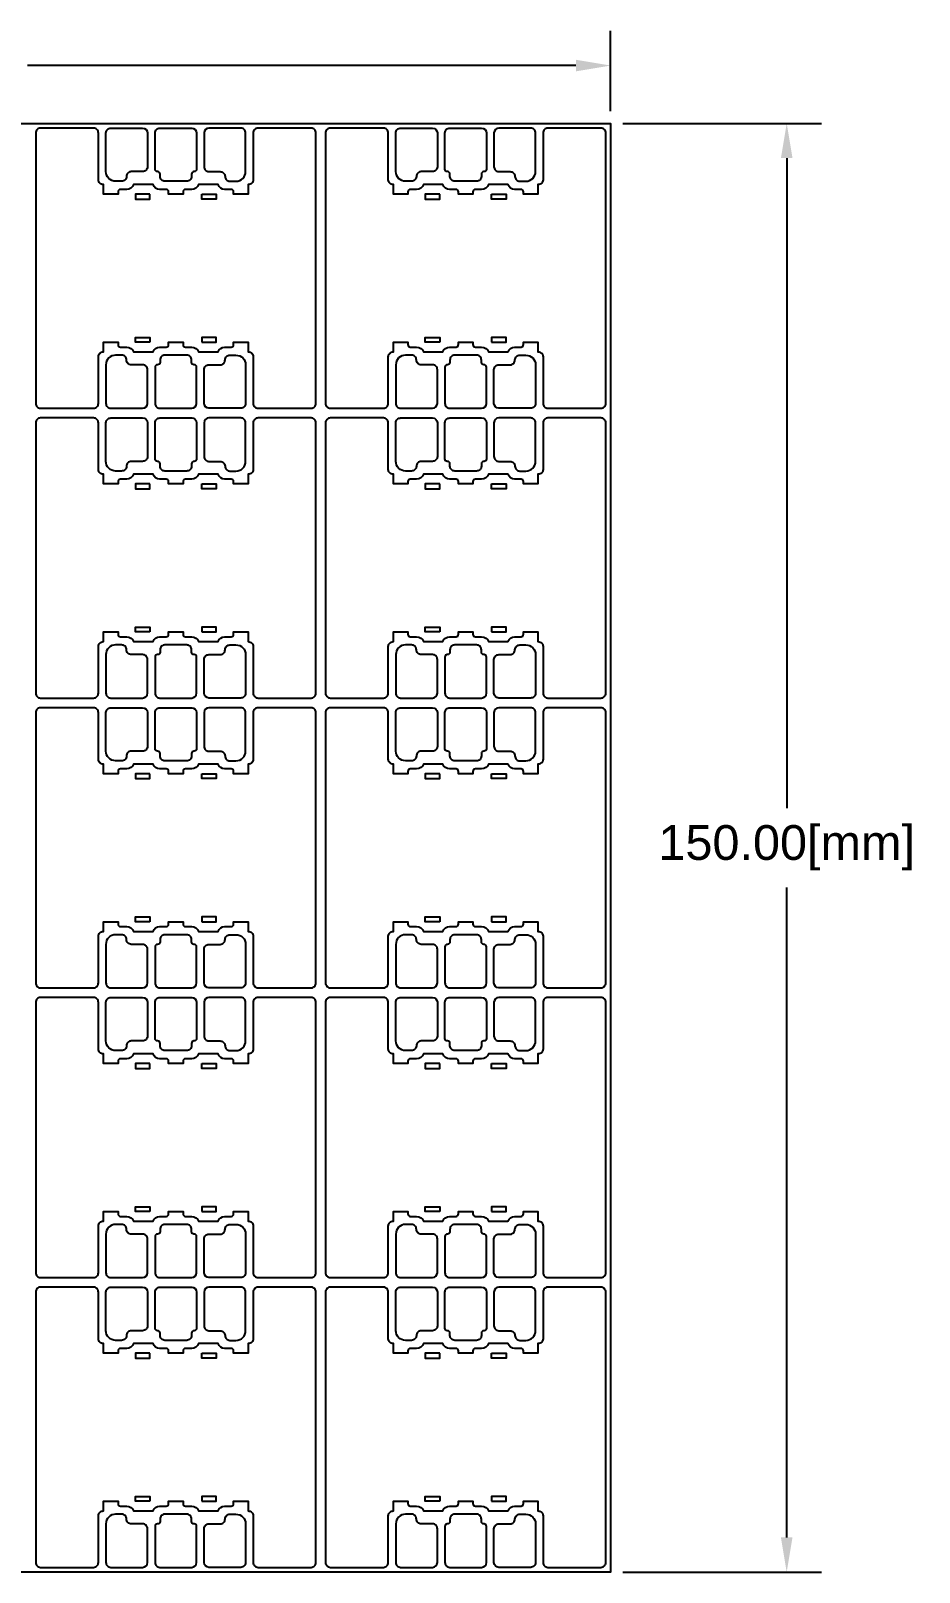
# Model space of a CAD drawing. Header units: inches. Extents: x 0 to 182, y 0 to 160.
# Drawn here: x 90 to 181.9, y 0 to 159.6 of the extents above; entities that cross this region are included whole.
import ezdxf

# ---------------------------------------------------------------- set-up
doc = ezdxf.new("R2010")
doc.units = ezdxf.units.IN
doc.header["$MEASUREMENT"] = 0
for name, color, linetype in [('dims', 3, 'Continuous'), ('glassOutline', 7, 'Continuous'), ('TC-etch-lines-chemical', 1, 'Continuous')]:
    doc.layers.add(name, color=color, linetype=linetype)
doc.styles.get("Standard").update_dxf_attribs({"font": 'arial.ttf'})
doc.dimstyles.get("Standard").update_dxf_attribs({"dimtxt": 0.18, "dimasz": 0.18, "dimexe": 0.18, "dimexo": 0.0625, "dimgap": 0.09, "dimtad": 0, "dimtih": 1, "dimtoh": 1, "dimdec": 4, "dimzin": 0, "dimdsep": 46, "dimtxsty": 'Standard', "dimcen": -0.09, "dimadec": 0, "dimazin": 0, "dimtfac": 1, "dimtdec": 4, "dimtofl": 0, "dimtmove": 0, "dimatfit": 3, "dimfxl": 1, "dimtolj": 1, "dimtzin": 0, "dimarcsym": 0})

# ---------------------------------------------------------------- blocks, each defined once
blk = doc.blocks.new('*D1')
at = {"layer": 'Defpoints', "color": 0}
for p in [(150, 155.98), (0, 150), (150, 150)]:
    blk.add_point(p, dxfattribs=at)
at = {"layer": 'dims', "color": 0, "lineweight": -2}
for p, q in [((0, 151.25), (0, 159.58)), ((150, 151.25), (150, 159.58)), ((3.6, 155.98), (60.36, 155.98)), ((146.4, 155.98), (89.64, 155.98))]:
    blk.add_line(p, q, dxfattribs=at)
at = {"layer": 'dims', "color": 0}
for points in [[(3.6, 156.58), (3.6, 155.38), (0, 155.98)], [(146.4, 155.38), (146.4, 156.58), (150, 155.98)]]:
    blk.add_solid(points, dxfattribs=at)
at = {"layer": 'dims', "color": 0, "insert": (75, 155.98), "char_height": 3.6, "attachment_point": 5}
blk.add_mtext('\\A1;150.00[mm]', dxfattribs=at)
blk = doc.blocks.new('*D2')
at = {"layer": 'Defpoints', "color": 0}
for p in [(150, 150), (150, 0), (168.22, 0)]:
    blk.add_point(p, dxfattribs=at)
at = {"layer": 'dims', "color": 0, "lineweight": -2}
for p, q in [((151.25, 150), (171.82, 150)), ((168.22, 146.4), (168.22, 79.11)), ((168.22, 3.6), (168.22, 70.89)), ((151.25, 0), (171.82, 0))]:
    blk.add_line(p, q, dxfattribs=at)
at = {"layer": 'dims', "color": 0}
for points in [[(168.82, 146.4), (167.62, 146.4), (168.22, 150)], [(167.62, 3.6), (168.82, 3.6), (168.22, 0)]]:
    blk.add_solid(points, dxfattribs=at)
at = {"layer": 'dims', "color": 0, "insert": (168.22, 75), "char_height": 3.6, "attachment_point": 5}
blk.add_mtext('\\A1;150.00[mm]', dxfattribs=at)

msp = doc.modelspace()

# ---------------------------------------------------------------- linework, layer by layer
at = {"layer": 'glassOutline'}
msp.add_lwpolyline([(0, 0), (0, 150), (150, 150), (150, 0)], close=True, dxfattribs=at)
at = {"layer": 'TC-etch-lines-chemical'}
for points in [[(90.5, 121, 0.4142136), (91, 120.5), (96.49, 120.5, 0.4142136), (96.99, 121), (96.99, 125.839, -0.4142136), (97.49, 126.339), (97.52, 126.339), (97.52, 127.339), (99.02, 127.339), (99.02, 127.089, 0.414214), (99.27, 126.839), (99.92, 126.839, -0.3178372), (100.627, 126.339), (102.643, 126.339, -0.3178372), (103.35, 126.839), (104, 126.839, 0.414214), (104.25, 127.089), (104.25, 127.339), (105.75, 127.339), (105.75, 127.089, 0.414214), (106, 126.839), (106.65, 126.839, -0.3178376), (107.357, 126.339), (109.373, 126.339, -0.3178372), (110.08, 126.839), (110.73, 126.839, 0.414214), (110.98, 127.089), (110.98, 127.339), (112.48, 127.339), (112.48, 126.339), (112.51, 126.339, -0.4142136), (113.01, 125.839), (113.01, 121, 0.4142136), (113.51, 120.5), (119, 120.5, 0.4142136), (119.5, 121), (119.5, 149, 0.4142136), (119, 149.5), (113.51, 149.5, 0.4142136), (113.01, 149), (113.01, 144.161, -0.4142136), (112.51, 143.661), (112.48, 143.661), (112.48, 142.661), (110.98, 142.661), (110.98, 142.911, 0.414214), (110.73, 143.161), (110.08, 143.161, -0.3178372), (109.373, 143.661), (107.357, 143.661, -0.3178376), (106.65, 143.161), (106, 143.161, 0.414214), (105.75, 142.911), (105.75, 142.661), (104.25, 142.661), (104.25, 142.911, 0.414214), (104, 143.161), (103.35, 143.161, -0.3178372), (102.643, 143.661), (100.627, 143.661, -0.3178372), (99.92, 143.161), (99.27, 143.161, 0.414214), (99.02, 142.911), (99.02, 142.661), (97.52, 142.661), (97.52, 143.661), (97.49, 143.661, -0.4142136), (96.99, 144.161), (96.99, 149, 0.4142136), (96.49, 149.5), (91, 149.5, 0.4142136), (90.5, 149)], [(97.77, 149, -0.4142136), (98.27, 149.5), (101.57, 149.5, -0.4142133), (102.07, 149), (102.07, 145.5, -0.4142138), (101.57, 145), (100.399, 145, 0.4142136), (99.899, 144.5, -0.4142136), (99.399, 144), (98.77, 144, -0.4142136), (97.77, 145)], [(103.121, 145), (103.1, 145, -0.4142136), (102.85, 145.25), (102.85, 149, -0.4142136), (103.35, 149.5), (106.65, 149.5, -0.4142133), (107.15, 149), (107.15, 145.25, -0.4142138), (106.9, 145), (106.879, 145, 0.4142136), (106.629, 144.75), (106.629, 144.5, -0.4142136), (106.129, 144), (103.871, 144, -0.4142136), (103.371, 144.5), (103.371, 144.75, 0.4142136)], [(112.23, 149, 0.4142136), (111.73, 149.5), (108.43, 149.5, 0.4142133), (107.93, 149), (107.93, 145.5, 0.4142138), (108.43, 145), (109.601, 145, -0.4142136), (110.101, 144.5, 0.4142136), (110.601, 144), (111.23, 144, 0.4142136), (112.23, 145)], [(120.5, 121, 0.4142136), (121, 120.5), (126.49, 120.5, 0.4142136), (126.99, 121), (126.99, 125.839, -0.4142136), (127.49, 126.339), (127.52, 126.339), (127.52, 127.339), (129.02, 127.339), (129.02, 127.089, 0.414214), (129.27, 126.839), (129.92, 126.839, -0.3178372), (130.627, 126.339), (132.643, 126.339, -0.3178372), (133.35, 126.839), (134, 126.839, 0.414214), (134.25, 127.089), (134.25, 127.339), (135.75, 127.339), (135.75, 127.089, 0.414214), (136, 126.839), (136.65, 126.839, -0.3178376), (137.357, 126.339), (139.373, 126.339, -0.3178372), (140.08, 126.839), (140.73, 126.839, 0.414214), (140.98, 127.089), (140.98, 127.339), (142.48, 127.339), (142.48, 126.339), (142.51, 126.339, -0.4142136), (143.01, 125.839), (143.01, 121, 0.4142136), (143.51, 120.5), (149, 120.5, 0.4142136), (149.5, 121), (149.5, 149, 0.4142136), (149, 149.5), (143.51, 149.5, 0.4142136), (143.01, 149), (143.01, 144.161, -0.4142136), (142.51, 143.661), (142.48, 143.661), (142.48, 142.661), (140.98, 142.661), (140.98, 142.911, 0.414214), (140.73, 143.161), (140.08, 143.161, -0.3178372), (139.373, 143.661), (137.357, 143.661, -0.3178376), (136.65, 143.161), (136, 143.161, 0.414214), (135.75, 142.911), (135.75, 142.661), (134.25, 142.661), (134.25, 142.911, 0.414214), (134, 143.161), (133.35, 143.161, -0.3178372), (132.643, 143.661), (130.627, 143.661, -0.3178372), (129.92, 143.161), (129.27, 143.161, 0.414214), (129.02, 142.911), (129.02, 142.661), (127.52, 142.661), (127.52, 143.661), (127.49, 143.661, -0.4142136), (126.99, 144.161), (126.99, 149, 0.4142136), (126.49, 149.5), (121, 149.5, 0.4142136), (120.5, 149)], [(127.77, 149, -0.4142136), (128.27, 149.5), (131.57, 149.5, -0.4142133), (132.07, 149), (132.07, 145.5, -0.4142138), (131.57, 145), (130.399, 145, 0.4142136), (129.899, 144.5, -0.4142136), (129.399, 144), (128.77, 144, -0.4142136), (127.77, 145)], [(133.121, 145), (133.1, 145, -0.4142136), (132.85, 145.25), (132.85, 149, -0.4142136), (133.35, 149.5), (136.65, 149.5, -0.4142133), (137.15, 149), (137.15, 145.25, -0.4142138), (136.9, 145), (136.879, 145, 0.4142136), (136.629, 144.75), (136.629, 144.5, -0.4142136), (136.129, 144), (133.871, 144, -0.4142136), (133.371, 144.5), (133.371, 144.75, 0.4142136)], [(142.23, 149, 0.4142136), (141.73, 149.5), (138.43, 149.5, 0.4142133), (137.93, 149), (137.93, 145.5, 0.4142138), (138.43, 145), (139.601, 145, -0.4142136), (140.101, 144.5, 0.4142136), (140.601, 144), (141.23, 144, 0.4142136), (142.23, 145)], [(97.77, 121, 0.4142136), (98.27, 120.5), (101.57, 120.5, 0.4142133), (102.07, 121), (102.07, 124.5, 0.4142138), (101.57, 125), (100.399, 125, -0.4142136), (99.899, 125.5, 0.4142136), (99.399, 126), (98.77, 126, 0.4142136), (97.77, 125)], [(103.121, 125), (103.1, 125, 0.4142136), (102.85, 124.75), (102.85, 121, 0.4142136), (103.35, 120.5), (106.65, 120.5, 0.4142133), (107.15, 121), (107.15, 124.75, 0.4142138), (106.9, 125), (106.879, 125, -0.4142136), (106.629, 125.25), (106.629, 125.5, 0.4142136), (106.129, 126), (103.871, 126, 0.4142136), (103.371, 125.5), (103.371, 125.25, -0.4142136)], [(112.23, 121, -0.4142136), (111.73, 120.5), (108.43, 120.5, -0.4142133), (107.93, 121), (107.93, 124.5, -0.4142138), (108.43, 125), (109.601, 125, 0.4142136), (110.101, 125.5, -0.4142136), (110.601, 126), (111.23, 126, -0.4142136), (112.23, 125)], [(127.77, 121, 0.4142136), (128.27, 120.5), (131.57, 120.5, 0.4142133), (132.07, 121), (132.07, 124.5, 0.4142138), (131.57, 125), (130.399, 125, -0.4142136), (129.899, 125.5, 0.4142136), (129.399, 126), (128.77, 126, 0.4142136), (127.77, 125)], [(133.121, 125), (133.1, 125, 0.4142136), (132.85, 124.75), (132.85, 121, 0.4142136), (133.35, 120.5), (136.65, 120.5, 0.4142133), (137.15, 121), (137.15, 124.75, 0.4142138), (136.9, 125), (136.879, 125, -0.4142136), (136.629, 125.25), (136.629, 125.5, 0.4142136), (136.129, 126), (133.871, 126, 0.4142136), (133.371, 125.5), (133.371, 125.25, -0.4142136)], [(142.23, 121, -0.4142136), (141.73, 120.5), (138.43, 120.5, -0.4142133), (137.93, 121), (137.93, 124.5, -0.4142138), (138.43, 125), (139.601, 125, 0.4142136), (140.101, 125.5, -0.4142136), (140.601, 126), (141.23, 126, -0.4142136), (142.23, 125)], [(90.5, 91, 0.4142136), (91, 90.5), (96.49, 90.5, 0.4142136), (96.99, 91), (96.99, 95.839, -0.4142136), (97.49, 96.339), (97.52, 96.339), (97.52, 97.339), (99.02, 97.339), (99.02, 97.089, 0.414214), (99.27, 96.839), (99.92, 96.839, -0.3178372), (100.627, 96.339), (102.643, 96.339, -0.3178372), (103.35, 96.839), (104, 96.839, 0.414214), (104.25, 97.089), (104.25, 97.339), (105.75, 97.339), (105.75, 97.089, 0.414214), (106, 96.839), (106.65, 96.839, -0.3178376), (107.357, 96.339), (109.373, 96.339, -0.3178372), (110.08, 96.839), (110.73, 96.839, 0.414214), (110.98, 97.089), (110.98, 97.339), (112.48, 97.339), (112.48, 96.339), (112.51, 96.339, -0.4142136), (113.01, 95.839), (113.01, 91, 0.4142136), (113.51, 90.5), (119, 90.5, 0.4142136), (119.5, 91), (119.5, 119, 0.4142136), (119, 119.5), (113.51, 119.5, 0.4142136), (113.01, 119), (113.01, 114.161, -0.4142136), (112.51, 113.661), (112.48, 113.661), (112.48, 112.661), (110.98, 112.661), (110.98, 112.911, 0.414214), (110.73, 113.161), (110.08, 113.161, -0.3178372), (109.373, 113.661), (107.357, 113.661, -0.3178376), (106.65, 113.161), (106, 113.161, 0.414214), (105.75, 112.911), (105.75, 112.661), (104.25, 112.661), (104.25, 112.911, 0.414214), (104, 113.161), (103.35, 113.161, -0.3178372), (102.643, 113.661), (100.627, 113.661, -0.3178372), (99.92, 113.161), (99.27, 113.161, 0.414214), (99.02, 112.911), (99.02, 112.661), (97.52, 112.661), (97.52, 113.661), (97.49, 113.661, -0.4142136), (96.99, 114.161), (96.99, 119, 0.4142136), (96.49, 119.5), (91, 119.5, 0.4142136), (90.5, 119)], [(97.77, 119, -0.4142136), (98.27, 119.5), (101.57, 119.5, -0.4142133), (102.07, 119), (102.07, 115.5, -0.4142138), (101.57, 115), (100.399, 115, 0.4142136), (99.899, 114.5, -0.4142136), (99.399, 114), (98.77, 114, -0.4142136), (97.77, 115)], [(103.121, 115), (103.1, 115, -0.4142136), (102.85, 115.25), (102.85, 119, -0.4142136), (103.35, 119.5), (106.65, 119.5, -0.4142133), (107.15, 119), (107.15, 115.25, -0.4142138), (106.9, 115), (106.879, 115, 0.4142136), (106.629, 114.75), (106.629, 114.5, -0.4142136), (106.129, 114), (103.871, 114, -0.4142136), (103.371, 114.5), (103.371, 114.75, 0.4142136)], [(112.23, 119, 0.4142136), (111.73, 119.5), (108.43, 119.5, 0.4142133), (107.93, 119), (107.93, 115.5, 0.4142138), (108.43, 115), (109.601, 115, -0.4142136), (110.101, 114.5, 0.4142136), (110.601, 114), (111.23, 114, 0.4142136), (112.23, 115)], [(120.5, 91, 0.4142136), (121, 90.5), (126.49, 90.5, 0.4142136), (126.99, 91), (126.99, 95.839, -0.4142136), (127.49, 96.339), (127.52, 96.339), (127.52, 97.339), (129.02, 97.339), (129.02, 97.089, 0.414214), (129.27, 96.839), (129.92, 96.839, -0.3178372), (130.627, 96.339), (132.643, 96.339, -0.3178372), (133.35, 96.839), (134, 96.839, 0.414214), (134.25, 97.089), (134.25, 97.339), (135.75, 97.339), (135.75, 97.089, 0.414214), (136, 96.839), (136.65, 96.839, -0.3178376), (137.357, 96.339), (139.373, 96.339, -0.3178372), (140.08, 96.839), (140.73, 96.839, 0.414214), (140.98, 97.089), (140.98, 97.339), (142.48, 97.339), (142.48, 96.339), (142.51, 96.339, -0.4142136), (143.01, 95.839), (143.01, 91, 0.4142136), (143.51, 90.5), (149, 90.5, 0.4142136), (149.5, 91), (149.5, 119, 0.4142136), (149, 119.5), (143.51, 119.5, 0.4142136), (143.01, 119), (143.01, 114.161, -0.4142136), (142.51, 113.661), (142.48, 113.661), (142.48, 112.661), (140.98, 112.661), (140.98, 112.911, 0.414214), (140.73, 113.161), (140.08, 113.161, -0.3178372), (139.373, 113.661), (137.357, 113.661, -0.3178376), (136.65, 113.161), (136, 113.161, 0.414214), (135.75, 112.911), (135.75, 112.661), (134.25, 112.661), (134.25, 112.911, 0.414214), (134, 113.161), (133.35, 113.161, -0.3178372), (132.643, 113.661), (130.627, 113.661, -0.3178372), (129.92, 113.161), (129.27, 113.161, 0.414214), (129.02, 112.911), (129.02, 112.661), (127.52, 112.661), (127.52, 113.661), (127.49, 113.661, -0.4142136), (126.99, 114.161), (126.99, 119, 0.4142136), (126.49, 119.5), (121, 119.5, 0.4142136), (120.5, 119)], [(127.77, 119, -0.4142136), (128.27, 119.5), (131.57, 119.5, -0.4142133), (132.07, 119), (132.07, 115.5, -0.4142138), (131.57, 115), (130.399, 115, 0.4142136), (129.899, 114.5, -0.4142136), (129.399, 114), (128.77, 114, -0.4142136), (127.77, 115)], [(133.121, 115), (133.1, 115, -0.4142136), (132.85, 115.25), (132.85, 119, -0.4142136), (133.35, 119.5), (136.65, 119.5, -0.4142133), (137.15, 119), (137.15, 115.25, -0.4142138), (136.9, 115), (136.879, 115, 0.4142136), (136.629, 114.75), (136.629, 114.5, -0.4142136), (136.129, 114), (133.871, 114, -0.4142136), (133.371, 114.5), (133.371, 114.75, 0.4142136)], [(142.23, 119, 0.4142136), (141.73, 119.5), (138.43, 119.5, 0.4142133), (137.93, 119), (137.93, 115.5, 0.4142138), (138.43, 115), (139.601, 115, -0.4142136), (140.101, 114.5, 0.4142136), (140.601, 114), (141.23, 114, 0.4142136), (142.23, 115)], [(97.77, 91, 0.4142136), (98.27, 90.5), (101.57, 90.5, 0.4142133), (102.07, 91), (102.07, 94.5, 0.4142138), (101.57, 95), (100.399, 95, -0.4142136), (99.899, 95.5, 0.4142136), (99.399, 96), (98.77, 96, 0.4142136), (97.77, 95)], [(103.121, 95), (103.1, 95, 0.4142136), (102.85, 94.75), (102.85, 91, 0.4142136), (103.35, 90.5), (106.65, 90.5, 0.4142133), (107.15, 91), (107.15, 94.75, 0.4142138), (106.9, 95), (106.879, 95, -0.4142136), (106.629, 95.25), (106.629, 95.5, 0.4142136), (106.129, 96), (103.871, 96, 0.4142136), (103.371, 95.5), (103.371, 95.25, -0.4142136)], [(112.23, 91, -0.4142136), (111.73, 90.5), (108.43, 90.5, -0.4142133), (107.93, 91), (107.93, 94.5, -0.4142138), (108.43, 95), (109.601, 95, 0.4142136), (110.101, 95.5, -0.4142136), (110.601, 96), (111.23, 96, -0.4142136), (112.23, 95)], [(127.77, 91, 0.4142136), (128.27, 90.5), (131.57, 90.5, 0.4142133), (132.07, 91), (132.07, 94.5, 0.4142138), (131.57, 95), (130.399, 95, -0.4142136), (129.899, 95.5, 0.4142136), (129.399, 96), (128.77, 96, 0.4142136), (127.77, 95)], [(133.121, 95), (133.1, 95, 0.4142136), (132.85, 94.75), (132.85, 91, 0.4142136), (133.35, 90.5), (136.65, 90.5, 0.4142133), (137.15, 91), (137.15, 94.75, 0.4142138), (136.9, 95), (136.879, 95, -0.4142136), (136.629, 95.25), (136.629, 95.5, 0.4142136), (136.129, 96), (133.871, 96, 0.4142136), (133.371, 95.5), (133.371, 95.25, -0.4142136)], [(142.23, 91, -0.4142136), (141.73, 90.5), (138.43, 90.5, -0.4142133), (137.93, 91), (137.93, 94.5, -0.4142138), (138.43, 95), (139.601, 95, 0.4142136), (140.101, 95.5, -0.4142136), (140.601, 96), (141.23, 96, -0.4142136), (142.23, 95)], [(90.5, 61, 0.4142136), (91, 60.5), (96.49, 60.5, 0.4142136), (96.99, 61), (96.99, 65.839, -0.4142136), (97.49, 66.339), (97.52, 66.339), (97.52, 67.339), (99.02, 67.339), (99.02, 67.089, 0.414214), (99.27, 66.839), (99.92, 66.839, -0.3178372), (100.627, 66.339), (102.643, 66.339, -0.3178372), (103.35, 66.839), (104, 66.839, 0.414214), (104.25, 67.089), (104.25, 67.339), (105.75, 67.339), (105.75, 67.089, 0.414214), (106, 66.839), (106.65, 66.839, -0.3178376), (107.357, 66.339), (109.373, 66.339, -0.3178372), (110.08, 66.839), (110.73, 66.839, 0.414214), (110.98, 67.089), (110.98, 67.339), (112.48, 67.339), (112.48, 66.339), (112.51, 66.339, -0.4142136), (113.01, 65.839), (113.01, 61, 0.4142136), (113.51, 60.5), (119, 60.5, 0.4142136), (119.5, 61), (119.5, 89, 0.4142136), (119, 89.5), (113.51, 89.5, 0.4142136), (113.01, 89), (113.01, 84.161, -0.4142136), (112.51, 83.661), (112.48, 83.661), (112.48, 82.661), (110.98, 82.661), (110.98, 82.911, 0.414214), (110.73, 83.161), (110.08, 83.161, -0.3178372), (109.373, 83.661), (107.357, 83.661, -0.3178376), (106.65, 83.161), (106, 83.161, 0.414214), (105.75, 82.911), (105.75, 82.661), (104.25, 82.661), (104.25, 82.911, 0.414214), (104, 83.161), (103.35, 83.161, -0.3178372), (102.643, 83.661), (100.627, 83.661, -0.3178372), (99.92, 83.161), (99.27, 83.161, 0.414214), (99.02, 82.911), (99.02, 82.661), (97.52, 82.661), (97.52, 83.661), (97.49, 83.661, -0.4142136), (96.99, 84.161), (96.99, 89, 0.4142136), (96.49, 89.5), (91, 89.5, 0.4142136), (90.5, 89)], [(97.77, 89, -0.4142136), (98.27, 89.5), (101.57, 89.5, -0.4142133), (102.07, 89), (102.07, 85.5, -0.4142138), (101.57, 85), (100.399, 85, 0.4142136), (99.899, 84.5, -0.4142136), (99.399, 84), (98.77, 84, -0.4142136), (97.77, 85)], [(103.121, 85), (103.1, 85, -0.4142136), (102.85, 85.25), (102.85, 89, -0.4142136), (103.35, 89.5), (106.65, 89.5, -0.4142133), (107.15, 89), (107.15, 85.25, -0.4142138), (106.9, 85), (106.879, 85, 0.4142136), (106.629, 84.75), (106.629, 84.5, -0.4142136), (106.129, 84), (103.871, 84, -0.4142136), (103.371, 84.5), (103.371, 84.75, 0.4142136)], [(112.23, 89, 0.4142136), (111.73, 89.5), (108.43, 89.5, 0.4142133), (107.93, 89), (107.93, 85.5, 0.4142138), (108.43, 85), (109.601, 85, -0.4142136), (110.101, 84.5, 0.4142136), (110.601, 84), (111.23, 84, 0.4142136), (112.23, 85)], [(120.5, 61, 0.4142136), (121, 60.5), (126.49, 60.5, 0.4142136), (126.99, 61), (126.99, 65.839, -0.4142136), (127.49, 66.339), (127.52, 66.339), (127.52, 67.339), (129.02, 67.339), (129.02, 67.089, 0.414214), (129.27, 66.839), (129.92, 66.839, -0.3178372), (130.627, 66.339), (132.643, 66.339, -0.3178372), (133.35, 66.839), (134, 66.839, 0.414214), (134.25, 67.089), (134.25, 67.339), (135.75, 67.339), (135.75, 67.089, 0.414214), (136, 66.839), (136.65, 66.839, -0.3178376), (137.357, 66.339), (139.373, 66.339, -0.3178372), (140.08, 66.839), (140.73, 66.839, 0.414214), (140.98, 67.089), (140.98, 67.339), (142.48, 67.339), (142.48, 66.339), (142.51, 66.339, -0.4142136), (143.01, 65.839), (143.01, 61, 0.4142136), (143.51, 60.5), (149, 60.5, 0.4142136), (149.5, 61), (149.5, 89, 0.4142136), (149, 89.5), (143.51, 89.5, 0.4142136), (143.01, 89), (143.01, 84.161, -0.4142136), (142.51, 83.661), (142.48, 83.661), (142.48, 82.661), (140.98, 82.661), (140.98, 82.911, 0.414214), (140.73, 83.161), (140.08, 83.161, -0.3178372), (139.373, 83.661), (137.357, 83.661, -0.3178376), (136.65, 83.161), (136, 83.161, 0.414214), (135.75, 82.911), (135.75, 82.661), (134.25, 82.661), (134.25, 82.911, 0.414214), (134, 83.161), (133.35, 83.161, -0.3178372), (132.643, 83.661), (130.627, 83.661, -0.3178372), (129.92, 83.161), (129.27, 83.161, 0.414214), (129.02, 82.911), (129.02, 82.661), (127.52, 82.661), (127.52, 83.661), (127.49, 83.661, -0.4142136), (126.99, 84.161), (126.99, 89, 0.4142136), (126.49, 89.5), (121, 89.5, 0.4142136), (120.5, 89)], [(127.77, 89, -0.4142136), (128.27, 89.5), (131.57, 89.5, -0.4142133), (132.07, 89), (132.07, 85.5, -0.4142138), (131.57, 85), (130.399, 85, 0.4142136), (129.899, 84.5, -0.4142136), (129.399, 84), (128.77, 84, -0.4142136), (127.77, 85)], [(133.121, 85), (133.1, 85, -0.4142136), (132.85, 85.25), (132.85, 89, -0.4142136), (133.35, 89.5), (136.65, 89.5, -0.4142133), (137.15, 89), (137.15, 85.25, -0.4142138), (136.9, 85), (136.879, 85, 0.4142136), (136.629, 84.75), (136.629, 84.5, -0.4142136), (136.129, 84), (133.871, 84, -0.4142136), (133.371, 84.5), (133.371, 84.75, 0.4142136)], [(142.23, 89, 0.4142136), (141.73, 89.5), (138.43, 89.5, 0.4142133), (137.93, 89), (137.93, 85.5, 0.4142138), (138.43, 85), (139.601, 85, -0.4142136), (140.101, 84.5, 0.4142136), (140.601, 84), (141.23, 84, 0.4142136), (142.23, 85)], [(97.77, 61, 0.4142136), (98.27, 60.5), (101.57, 60.5, 0.4142133), (102.07, 61), (102.07, 64.5, 0.4142138), (101.57, 65), (100.399, 65, -0.4142136), (99.899, 65.5, 0.4142136), (99.399, 66), (98.77, 66, 0.4142136), (97.77, 65)], [(103.121, 65), (103.1, 65, 0.4142136), (102.85, 64.75), (102.85, 61, 0.4142136), (103.35, 60.5), (106.65, 60.5, 0.4142133), (107.15, 61), (107.15, 64.75, 0.4142138), (106.9, 65), (106.879, 65, -0.4142136), (106.629, 65.25), (106.629, 65.5, 0.4142136), (106.129, 66), (103.871, 66, 0.4142136), (103.371, 65.5), (103.371, 65.25, -0.4142136)], [(112.23, 61, -0.4142136), (111.73, 60.5), (108.43, 60.5, -0.4142133), (107.93, 61), (107.93, 64.5, -0.4142138), (108.43, 65), (109.601, 65, 0.4142136), (110.101, 65.5, -0.4142136), (110.601, 66), (111.23, 66, -0.4142136), (112.23, 65)], [(127.77, 61, 0.4142136), (128.27, 60.5), (131.57, 60.5, 0.4142133), (132.07, 61), (132.07, 64.5, 0.4142138), (131.57, 65), (130.399, 65, -0.4142136), (129.899, 65.5, 0.4142136), (129.399, 66), (128.77, 66, 0.4142136), (127.77, 65)], [(133.121, 65), (133.1, 65, 0.4142136), (132.85, 64.75), (132.85, 61, 0.4142136), (133.35, 60.5), (136.65, 60.5, 0.4142133), (137.15, 61), (137.15, 64.75, 0.4142138), (136.9, 65), (136.879, 65, -0.4142136), (136.629, 65.25), (136.629, 65.5, 0.4142136), (136.129, 66), (133.871, 66, 0.4142136), (133.371, 65.5), (133.371, 65.25, -0.4142136)], [(142.23, 61, -0.4142136), (141.73, 60.5), (138.43, 60.5, -0.4142133), (137.93, 61), (137.93, 64.5, -0.4142138), (138.43, 65), (139.601, 65, 0.4142136), (140.101, 65.5, -0.4142136), (140.601, 66), (141.23, 66, -0.4142136), (142.23, 65)], [(90.5, 31, 0.4142136), (91, 30.5), (96.49, 30.5, 0.4142136), (96.99, 31), (96.99, 35.839, -0.4142136), (97.49, 36.339), (97.52, 36.339), (97.52, 37.339), (99.02, 37.339), (99.02, 37.089, 0.414214), (99.27, 36.839), (99.92, 36.839, -0.3178372), (100.627, 36.339), (102.643, 36.339, -0.3178372), (103.35, 36.839), (104, 36.839, 0.414214), (104.25, 37.089), (104.25, 37.339), (105.75, 37.339), (105.75, 37.089, 0.414214), (106, 36.839), (106.65, 36.839, -0.3178376), (107.357, 36.339), (109.373, 36.339, -0.3178372), (110.08, 36.839), (110.73, 36.839, 0.414214), (110.98, 37.089), (110.98, 37.339), (112.48, 37.339), (112.48, 36.339), (112.51, 36.339, -0.4142136), (113.01, 35.839), (113.01, 31, 0.4142136), (113.51, 30.5), (119, 30.5, 0.4142136), (119.5, 31), (119.5, 59, 0.4142136), (119, 59.5), (113.51, 59.5, 0.4142136), (113.01, 59), (113.01, 54.161, -0.4142136), (112.51, 53.661), (112.48, 53.661), (112.48, 52.661), (110.98, 52.661), (110.98, 52.911, 0.414214), (110.73, 53.161), (110.08, 53.161, -0.3178372), (109.373, 53.661), (107.357, 53.661, -0.3178376), (106.65, 53.161), (106, 53.161, 0.414214), (105.75, 52.911), (105.75, 52.661), (104.25, 52.661), (104.25, 52.911, 0.414214), (104, 53.161), (103.35, 53.161, -0.3178372), (102.643, 53.661), (100.627, 53.661, -0.3178372), (99.92, 53.161), (99.27, 53.161, 0.414214), (99.02, 52.911), (99.02, 52.661), (97.52, 52.661), (97.52, 53.661), (97.49, 53.661, -0.4142136), (96.99, 54.161), (96.99, 59, 0.4142136), (96.49, 59.5), (91, 59.5, 0.4142136), (90.5, 59)], [(97.77, 59, -0.4142136), (98.27, 59.5), (101.57, 59.5, -0.4142133), (102.07, 59), (102.07, 55.5, -0.4142138), (101.57, 55), (100.399, 55, 0.4142136), (99.899, 54.5, -0.4142136), (99.399, 54), (98.77, 54, -0.4142136), (97.77, 55)], [(103.121, 55), (103.1, 55, -0.4142136), (102.85, 55.25), (102.85, 59, -0.4142136), (103.35, 59.5), (106.65, 59.5, -0.4142133), (107.15, 59), (107.15, 55.25, -0.4142138), (106.9, 55), (106.879, 55, 0.4142136), (106.629, 54.75), (106.629, 54.5, -0.4142136), (106.129, 54), (103.871, 54, -0.4142136), (103.371, 54.5), (103.371, 54.75, 0.4142136)], [(112.23, 59, 0.4142136), (111.73, 59.5), (108.43, 59.5, 0.4142133), (107.93, 59), (107.93, 55.5, 0.4142138), (108.43, 55), (109.601, 55, -0.4142136), (110.101, 54.5, 0.4142136), (110.601, 54), (111.23, 54, 0.4142136), (112.23, 55)], [(120.5, 31, 0.4142136), (121, 30.5), (126.49, 30.5, 0.4142136), (126.99, 31), (126.99, 35.839, -0.4142136), (127.49, 36.339), (127.52, 36.339), (127.52, 37.339), (129.02, 37.339), (129.02, 37.089, 0.414214), (129.27, 36.839), (129.92, 36.839, -0.3178372), (130.627, 36.339), (132.643, 36.339, -0.3178372), (133.35, 36.839), (134, 36.839, 0.414214), (134.25, 37.089), (134.25, 37.339), (135.75, 37.339), (135.75, 37.089, 0.414214), (136, 36.839), (136.65, 36.839, -0.3178376), (137.357, 36.339), (139.373, 36.339, -0.3178372), (140.08, 36.839), (140.73, 36.839, 0.414214), (140.98, 37.089), (140.98, 37.339), (142.48, 37.339), (142.48, 36.339), (142.51, 36.339, -0.4142136), (143.01, 35.839), (143.01, 31, 0.4142136), (143.51, 30.5), (149, 30.5, 0.4142136), (149.5, 31), (149.5, 59, 0.4142136), (149, 59.5), (143.51, 59.5, 0.4142136), (143.01, 59), (143.01, 54.161, -0.4142136), (142.51, 53.661), (142.48, 53.661), (142.48, 52.661), (140.98, 52.661), (140.98, 52.911, 0.414214), (140.73, 53.161), (140.08, 53.161, -0.3178372), (139.373, 53.661), (137.357, 53.661, -0.3178376), (136.65, 53.161), (136, 53.161, 0.414214), (135.75, 52.911), (135.75, 52.661), (134.25, 52.661), (134.25, 52.911, 0.414214), (134, 53.161), (133.35, 53.161, -0.3178372), (132.643, 53.661), (130.627, 53.661, -0.3178372), (129.92, 53.161), (129.27, 53.161, 0.414214), (129.02, 52.911), (129.02, 52.661), (127.52, 52.661), (127.52, 53.661), (127.49, 53.661, -0.4142136), (126.99, 54.161), (126.99, 59, 0.4142136), (126.49, 59.5), (121, 59.5, 0.4142136), (120.5, 59)], [(127.77, 59, -0.4142136), (128.27, 59.5), (131.57, 59.5, -0.4142133), (132.07, 59), (132.07, 55.5, -0.4142138), (131.57, 55), (130.399, 55, 0.4142136), (129.899, 54.5, -0.4142136), (129.399, 54), (128.77, 54, -0.4142136), (127.77, 55)], [(133.121, 55), (133.1, 55, -0.4142136), (132.85, 55.25), (132.85, 59, -0.4142136), (133.35, 59.5), (136.65, 59.5, -0.4142133), (137.15, 59), (137.15, 55.25, -0.4142138), (136.9, 55), (136.879, 55, 0.4142136), (136.629, 54.75), (136.629, 54.5, -0.4142136), (136.129, 54), (133.871, 54, -0.4142136), (133.371, 54.5), (133.371, 54.75, 0.4142136)], [(142.23, 59, 0.4142136), (141.73, 59.5), (138.43, 59.5, 0.4142133), (137.93, 59), (137.93, 55.5, 0.4142138), (138.43, 55), (139.601, 55, -0.4142136), (140.101, 54.5, 0.4142136), (140.601, 54), (141.23, 54, 0.4142136), (142.23, 55)], [(97.77, 31, 0.4142136), (98.27, 30.5), (101.57, 30.5, 0.4142133), (102.07, 31), (102.07, 34.5, 0.4142138), (101.57, 35), (100.399, 35, -0.4142136), (99.899, 35.5, 0.4142136), (99.399, 36), (98.77, 36, 0.4142136), (97.77, 35)], [(103.121, 35), (103.1, 35, 0.4142136), (102.85, 34.75), (102.85, 31, 0.4142136), (103.35, 30.5), (106.65, 30.5, 0.4142133), (107.15, 31), (107.15, 34.75, 0.4142138), (106.9, 35), (106.879, 35, -0.4142136), (106.629, 35.25), (106.629, 35.5, 0.4142136), (106.129, 36), (103.871, 36, 0.4142136), (103.371, 35.5), (103.371, 35.25, -0.4142136)], [(112.23, 31, -0.4142136), (111.73, 30.5), (108.43, 30.5, -0.4142133), (107.93, 31), (107.93, 34.5, -0.4142138), (108.43, 35), (109.601, 35, 0.4142136), (110.101, 35.5, -0.4142136), (110.601, 36), (111.23, 36, -0.4142136), (112.23, 35)], [(127.77, 31, 0.4142136), (128.27, 30.5), (131.57, 30.5, 0.4142133), (132.07, 31), (132.07, 34.5, 0.4142138), (131.57, 35), (130.399, 35, -0.4142136), (129.899, 35.5, 0.4142136), (129.399, 36), (128.77, 36, 0.4142136), (127.77, 35)], [(133.121, 35), (133.1, 35, 0.4142136), (132.85, 34.75), (132.85, 31, 0.4142136), (133.35, 30.5), (136.65, 30.5, 0.4142133), (137.15, 31), (137.15, 34.75, 0.4142138), (136.9, 35), (136.879, 35, -0.4142136), (136.629, 35.25), (136.629, 35.5, 0.4142136), (136.129, 36), (133.871, 36, 0.4142136), (133.371, 35.5), (133.371, 35.25, -0.4142136)], [(142.23, 31, -0.4142136), (141.73, 30.5), (138.43, 30.5, -0.4142133), (137.93, 31), (137.93, 34.5, -0.4142138), (138.43, 35), (139.601, 35, 0.4142136), (140.101, 35.5, -0.4142136), (140.601, 36), (141.23, 36, -0.4142136), (142.23, 35)], [(90.5, 1, 0.4142136), (91, 0.5), (96.49, 0.5, 0.4142136), (96.99, 1), (96.99, 5.839, -0.4142136), (97.49, 6.339), (97.52, 6.339), (97.52, 7.339), (99.02, 7.339), (99.02, 7.089, 0.414214), (99.27, 6.839), (99.92, 6.839, -0.3178372), (100.627, 6.339), (102.643, 6.339, -0.3178372), (103.35, 6.839), (104, 6.839, 0.414214), (104.25, 7.089), (104.25, 7.339), (105.75, 7.339), (105.75, 7.089, 0.414214), (106, 6.839), (106.65, 6.839, -0.3178376), (107.357, 6.339), (109.373, 6.339, -0.3178372), (110.08, 6.839), (110.73, 6.839, 0.414214), (110.98, 7.089), (110.98, 7.339), (112.48, 7.339), (112.48, 6.339), (112.51, 6.339, -0.4142136), (113.01, 5.839), (113.01, 1, 0.4142136), (113.51, 0.5), (119, 0.5, 0.4142136), (119.5, 1), (119.5, 29, 0.4142136), (119, 29.5), (113.51, 29.5, 0.4142136), (113.01, 29), (113.01, 24.161, -0.4142136), (112.51, 23.661), (112.48, 23.661), (112.48, 22.661), (110.98, 22.661), (110.98, 22.911, 0.414214), (110.73, 23.161), (110.08, 23.161, -0.3178372), (109.373, 23.661), (107.357, 23.661, -0.3178376), (106.65, 23.161), (106, 23.161, 0.414214), (105.75, 22.911), (105.75, 22.661), (104.25, 22.661), (104.25, 22.911, 0.414214), (104, 23.161), (103.35, 23.161, -0.3178372), (102.643, 23.661), (100.627, 23.661, -0.3178372), (99.92, 23.161), (99.27, 23.161, 0.414214), (99.02, 22.911), (99.02, 22.661), (97.52, 22.661), (97.52, 23.661), (97.49, 23.661, -0.4142136), (96.99, 24.161), (96.99, 29, 0.4142136), (96.49, 29.5), (91, 29.5, 0.4142136), (90.5, 29)], [(97.77, 29, -0.4142136), (98.27, 29.5), (101.57, 29.5, -0.4142133), (102.07, 29), (102.07, 25.5, -0.4142138), (101.57, 25), (100.399, 25, 0.4142136), (99.899, 24.5, -0.4142136), (99.399, 24), (98.77, 24, -0.4142136), (97.77, 25)], [(103.121, 25), (103.1, 25, -0.4142136), (102.85, 25.25), (102.85, 29, -0.4142136), (103.35, 29.5), (106.65, 29.5, -0.4142133), (107.15, 29), (107.15, 25.25, -0.4142138), (106.9, 25), (106.879, 25, 0.4142136), (106.629, 24.75), (106.629, 24.5, -0.4142136), (106.129, 24), (103.871, 24, -0.4142136), (103.371, 24.5), (103.371, 24.75, 0.4142136)], [(112.23, 29, 0.4142136), (111.73, 29.5), (108.43, 29.5, 0.4142133), (107.93, 29), (107.93, 25.5, 0.4142138), (108.43, 25), (109.601, 25, -0.4142136), (110.101, 24.5, 0.4142136), (110.601, 24), (111.23, 24, 0.4142136), (112.23, 25)], [(120.5, 1, 0.4142136), (121, 0.5), (126.49, 0.5, 0.4142136), (126.99, 1), (126.99, 5.839, -0.4142136), (127.49, 6.339), (127.52, 6.339), (127.52, 7.339), (129.02, 7.339), (129.02, 7.089, 0.414214), (129.27, 6.839), (129.92, 6.839, -0.3178372), (130.627, 6.339), (132.643, 6.339, -0.3178372), (133.35, 6.839), (134, 6.839, 0.414214), (134.25, 7.089), (134.25, 7.339), (135.75, 7.339), (135.75, 7.089, 0.414214), (136, 6.839), (136.65, 6.839, -0.3178376), (137.357, 6.339), (139.373, 6.339, -0.3178372), (140.08, 6.839), (140.73, 6.839, 0.414214), (140.98, 7.089), (140.98, 7.339), (142.48, 7.339), (142.48, 6.339), (142.51, 6.339, -0.4142136), (143.01, 5.839), (143.01, 1, 0.4142136), (143.51, 0.5), (149, 0.5, 0.4142136), (149.5, 1), (149.5, 29, 0.4142136), (149, 29.5), (143.51, 29.5, 0.4142136), (143.01, 29), (143.01, 24.161, -0.4142136), (142.51, 23.661), (142.48, 23.661), (142.48, 22.661), (140.98, 22.661), (140.98, 22.911, 0.414214), (140.73, 23.161), (140.08, 23.161, -0.3178372), (139.373, 23.661), (137.357, 23.661, -0.3178376), (136.65, 23.161), (136, 23.161, 0.414214), (135.75, 22.911), (135.75, 22.661), (134.25, 22.661), (134.25, 22.911, 0.414214), (134, 23.161), (133.35, 23.161, -0.3178372), (132.643, 23.661), (130.627, 23.661, -0.3178372), (129.92, 23.161), (129.27, 23.161, 0.414214), (129.02, 22.911), (129.02, 22.661), (127.52, 22.661), (127.52, 23.661), (127.49, 23.661, -0.4142136), (126.99, 24.161), (126.99, 29, 0.4142136), (126.49, 29.5), (121, 29.5, 0.4142136), (120.5, 29)], [(127.77, 29, -0.4142136), (128.27, 29.5), (131.57, 29.5, -0.4142133), (132.07, 29), (132.07, 25.5, -0.4142138), (131.57, 25), (130.399, 25, 0.4142136), (129.899, 24.5, -0.4142136), (129.399, 24), (128.77, 24, -0.4142136), (127.77, 25)], [(133.121, 25), (133.1, 25, -0.4142136), (132.85, 25.25), (132.85, 29, -0.4142136), (133.35, 29.5), (136.65, 29.5, -0.4142133), (137.15, 29), (137.15, 25.25, -0.4142138), (136.9, 25), (136.879, 25, 0.4142136), (136.629, 24.75), (136.629, 24.5, -0.4142136), (136.129, 24), (133.871, 24, -0.4142136), (133.371, 24.5), (133.371, 24.75, 0.4142136)], [(142.23, 29, 0.4142136), (141.73, 29.5), (138.43, 29.5, 0.4142133), (137.93, 29), (137.93, 25.5, 0.4142138), (138.43, 25), (139.601, 25, -0.4142136), (140.101, 24.5, 0.4142136), (140.601, 24), (141.23, 24, 0.4142136), (142.23, 25)], [(97.77, 1, 0.4142136), (98.27, 0.5), (101.57, 0.5, 0.4142133), (102.07, 1), (102.07, 4.5, 0.4142138), (101.57, 5), (100.399, 5, -0.4142136), (99.899, 5.5, 0.4142136), (99.399, 6), (98.77, 6, 0.4142136), (97.77, 5)], [(103.121, 5), (103.1, 5, 0.4142136), (102.85, 4.75), (102.85, 1, 0.4142136), (103.35, 0.5), (106.65, 0.5, 0.4142133), (107.15, 1), (107.15, 4.75, 0.4142138), (106.9, 5), (106.879, 5, -0.4142136), (106.629, 5.25), (106.629, 5.5, 0.4142136), (106.129, 6), (103.871, 6, 0.4142136), (103.371, 5.5), (103.371, 5.25, -0.4142136)], [(112.23, 1, -0.4142136), (111.73, 0.5), (108.43, 0.5, -0.4142133), (107.93, 1), (107.93, 4.5, -0.4142138), (108.43, 5), (109.601, 5, 0.4142136), (110.101, 5.5, -0.4142136), (110.601, 6), (111.23, 6, -0.4142136), (112.23, 5)], [(127.77, 1, 0.4142136), (128.27, 0.5), (131.57, 0.5, 0.4142133), (132.07, 1), (132.07, 4.5, 0.4142138), (131.57, 5), (130.399, 5, -0.4142136), (129.899, 5.5, 0.4142136), (129.399, 6), (128.77, 6, 0.4142136), (127.77, 5)], [(133.121, 5), (133.1, 5, 0.4142136), (132.85, 4.75), (132.85, 1, 0.4142136), (133.35, 0.5), (136.65, 0.5, 0.4142133), (137.15, 1), (137.15, 4.75, 0.4142138), (136.9, 5), (136.879, 5, -0.4142136), (136.629, 5.25), (136.629, 5.5, 0.4142136), (136.129, 6), (133.871, 6, 0.4142136), (133.371, 5.5), (133.371, 5.25, -0.4142136)], [(142.23, 1, -0.4142136), (141.73, 0.5), (138.43, 0.5, -0.4142133), (137.93, 1), (137.93, 4.5, -0.4142138), (138.43, 5), (139.601, 5, 0.4142136), (140.101, 5.5, -0.4142136), (140.601, 6), (141.23, 6, -0.4142136), (142.23, 5)]]:
    msp.add_lwpolyline(points, format="xyb", close=True, dxfattribs=at)
for points in [[(102.32, 142.661), (100.82, 142.661), (100.82, 142.161), (102.32, 142.161)], [(107.68, 142.661), (109.18, 142.661), (109.18, 142.161), (107.68, 142.161)], [(132.32, 142.661), (130.82, 142.661), (130.82, 142.161), (132.32, 142.161)], [(137.68, 142.661), (139.18, 142.661), (139.18, 142.161), (137.68, 142.161)], [(102.32, 127.339), (100.82, 127.339), (100.82, 127.839), (102.32, 127.839)], [(107.68, 127.339), (109.18, 127.339), (109.18, 127.839), (107.68, 127.839)], [(132.32, 127.339), (130.82, 127.339), (130.82, 127.839), (132.32, 127.839)], [(137.68, 127.339), (139.18, 127.339), (139.18, 127.839), (137.68, 127.839)], [(102.32, 112.661), (100.82, 112.661), (100.82, 112.161), (102.32, 112.161)], [(107.68, 112.661), (109.18, 112.661), (109.18, 112.161), (107.68, 112.161)], [(132.32, 112.661), (130.82, 112.661), (130.82, 112.161), (132.32, 112.161)], [(137.68, 112.661), (139.18, 112.661), (139.18, 112.161), (137.68, 112.161)], [(102.32, 97.339), (100.82, 97.339), (100.82, 97.839), (102.32, 97.839)], [(107.68, 97.339), (109.18, 97.339), (109.18, 97.839), (107.68, 97.839)], [(132.32, 97.339), (130.82, 97.339), (130.82, 97.839), (132.32, 97.839)], [(137.68, 97.339), (139.18, 97.339), (139.18, 97.839), (137.68, 97.839)], [(102.32, 82.661), (100.82, 82.661), (100.82, 82.161), (102.32, 82.161)], [(107.68, 82.661), (109.18, 82.661), (109.18, 82.161), (107.68, 82.161)], [(132.32, 82.661), (130.82, 82.661), (130.82, 82.161), (132.32, 82.161)], [(137.68, 82.661), (139.18, 82.661), (139.18, 82.161), (137.68, 82.161)], [(102.32, 67.339), (100.82, 67.339), (100.82, 67.839), (102.32, 67.839)], [(107.68, 67.339), (109.18, 67.339), (109.18, 67.839), (107.68, 67.839)], [(132.32, 67.339), (130.82, 67.339), (130.82, 67.839), (132.32, 67.839)], [(137.68, 67.339), (139.18, 67.339), (139.18, 67.839), (137.68, 67.839)], [(102.32, 52.661), (100.82, 52.661), (100.82, 52.161), (102.32, 52.161)], [(107.68, 52.661), (109.18, 52.661), (109.18, 52.161), (107.68, 52.161)], [(132.32, 52.661), (130.82, 52.661), (130.82, 52.161), (132.32, 52.161)], [(137.68, 52.661), (139.18, 52.661), (139.18, 52.161), (137.68, 52.161)], [(102.32, 37.339), (100.82, 37.339), (100.82, 37.839), (102.32, 37.839)], [(107.68, 37.339), (109.18, 37.339), (109.18, 37.839), (107.68, 37.839)], [(132.32, 37.339), (130.82, 37.339), (130.82, 37.839), (132.32, 37.839)], [(137.68, 37.339), (139.18, 37.339), (139.18, 37.839), (137.68, 37.839)], [(102.32, 22.661), (100.82, 22.661), (100.82, 22.161), (102.32, 22.161)], [(107.68, 22.661), (109.18, 22.661), (109.18, 22.161), (107.68, 22.161)], [(132.32, 22.661), (130.82, 22.661), (130.82, 22.161), (132.32, 22.161)], [(137.68, 22.661), (139.18, 22.661), (139.18, 22.161), (137.68, 22.161)], [(102.32, 7.339), (100.82, 7.339), (100.82, 7.839), (102.32, 7.839)], [(107.68, 7.339), (109.18, 7.339), (109.18, 7.839), (107.68, 7.839)], [(132.32, 7.339), (130.82, 7.339), (130.82, 7.839), (132.32, 7.839)], [(137.68, 7.339), (139.18, 7.339), (139.18, 7.839), (137.68, 7.839)]]:
    msp.add_lwpolyline(points, close=True, dxfattribs=at)

# ---------------------------------------------------------------- dimensions: what is measured, and where the dimension line sits
at = {"layer": 'dims'}
dim = msp.add_linear_dim(base=(150, 155.977), p1=(0, 150), p2=(150, 150), dimstyle='Standard', override={"dimscale": 20, "dimdec": 2, "dimrnd": 0, "dimpost": '[mm]'}, dxfattribs=at)
dim.commit()
dim.dimension.update_dxf_attribs({"geometry": '*D1', "text_midpoint": (75, 155.977)})
dim = msp.add_linear_dim(base=(168.223, 0), p1=(150, 150), p2=(150, 0), angle=90, dimstyle='Standard', override={"dimscale": 20, "dimdec": 2, "dimrnd": 0, "dimpost": '[mm]'}, dxfattribs=at)
dim.commit()
dim.dimension.update_dxf_attribs({"geometry": '*D2', "text_midpoint": (168.223, 75)})

doc.saveas('drawing.dxf')
